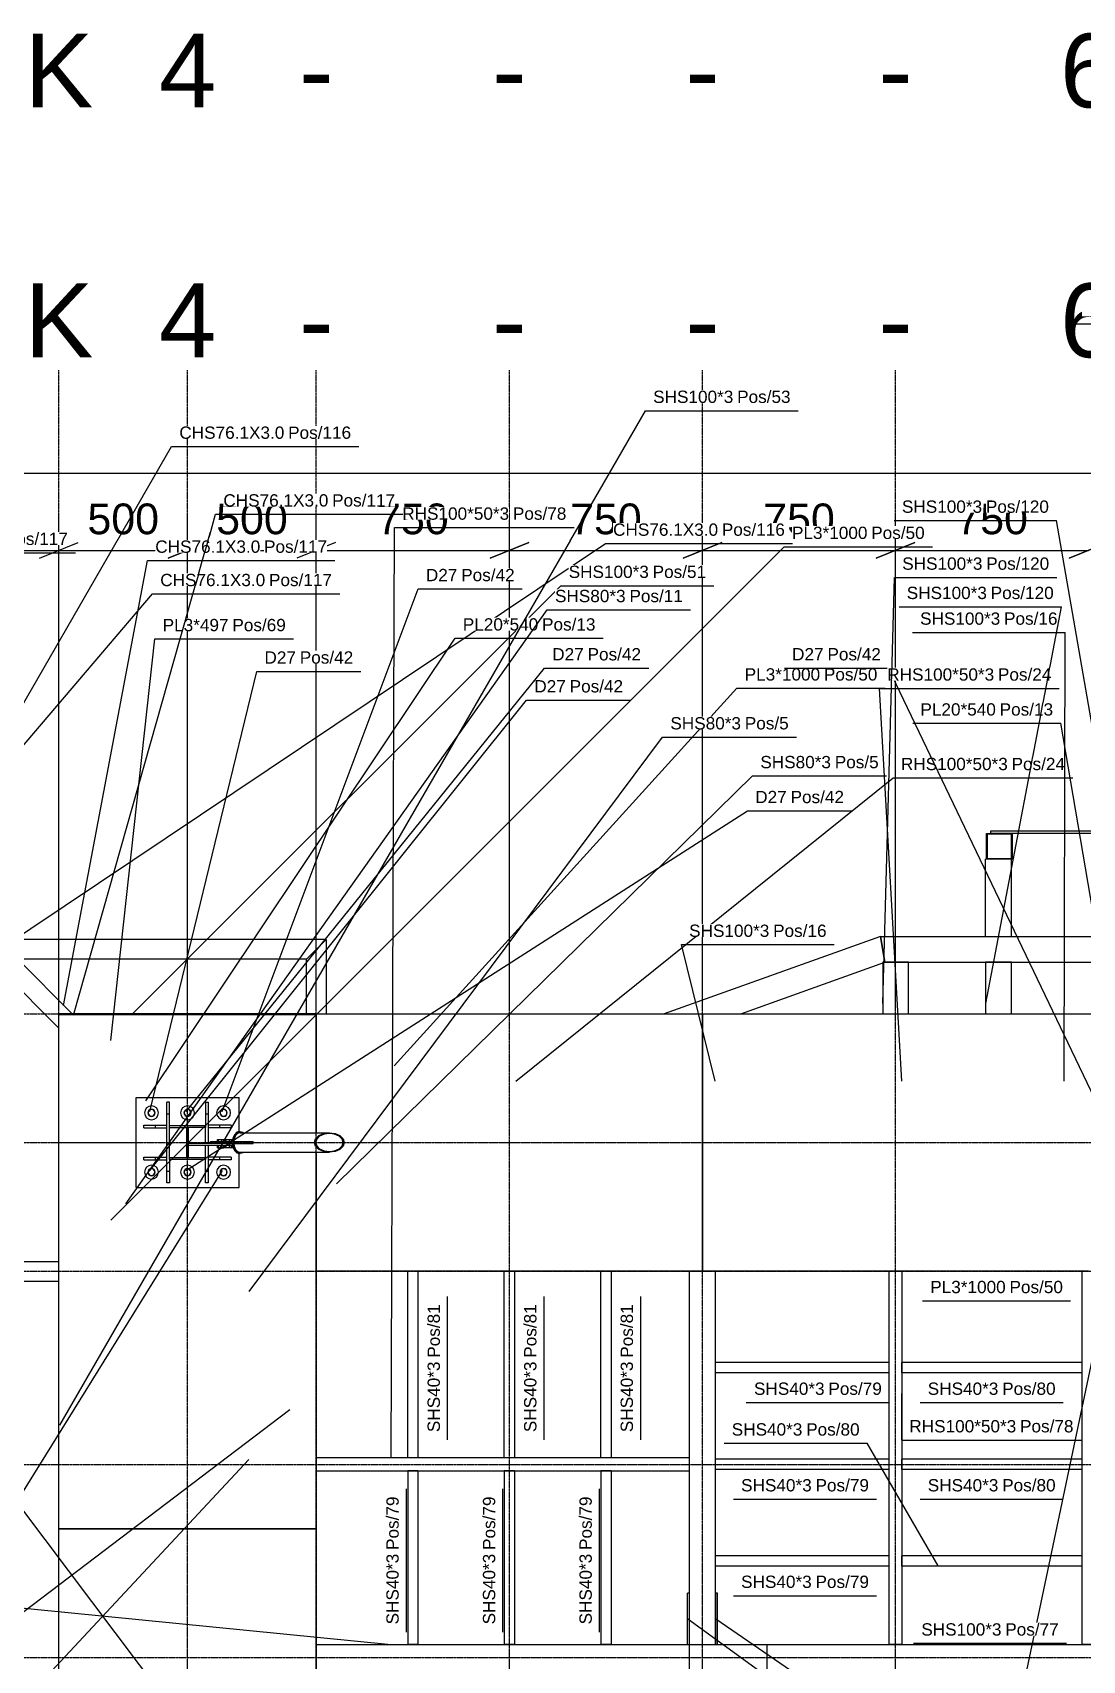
# Model space of a CAD drawing. Header units: millimetres. Extents: x -57554 to 16546, y 2142 to 98430.
# Drawn here: x 4463 to 8541, y 65411 to 71733 of the extents above; entities that cross this region are included whole.
import ezdxf

# ---------------------------------------------------------------- set-up
doc = ezdxf.new("R2010")
doc.units = ezdxf.units.MM
doc.linetypes.add('DXK_LINE_DOT3', pattern=[5.9187, 2.979, -0.9799, 0.9799, -0.9799])
doc.layers.add('S-Z2-A_TEXTUAL_ANNOTATION', color=7, linetype='Continuous')
doc.layers.add('S-Z23-A_DIMENSIONS', color=7, linetype='Continuous')
doc.styles.add('Arial', font='ARIAL.TTF', dxfattribs={"height": 0.2})

msp = doc.modelspace()

# ---------------------------------------------------------------- linework, layer by layer
at = {"color": 1, "linetype": 'DXK_LINE_DOT3'}
for p, q in [((4565.2, 57422.3), (4565.2, 70422.3)), ((5065.2, 57422.3), (5065.2, 70422.3)), ((5565.2, 57422.3), (5565.2, 70422.3)), ((6315.2, 57422.3), (6315.2, 70422.3)), ((7065.2, 57422.3), (7065.2, 70422.3)), ((7815.2, 57422.3), (7815.2, 70422.3)), ((-6934.8, 67922.3), (15065.2, 67922.3)), ((-6934.8, 67422.3), (15065.2, 67422.3)), ((-6934.8, 66922.3), (15065.2, 66922.3)), ((-6934.8, 66172.3), (15065.2, 66172.3)), ((-6934.8, 65422.3), (15065.2, 65422.3))]:
    msp.add_line(p, q, dxfattribs=at)
at = {"color": 2, "linetype": 'Continuous'}
for p, q in [((8168.2, 68622.3), (8268.2, 68622.3)), ((8168.2, 68522.3), (8168.2, 68622.3)), ((8171.2, 68619.3), (8171.2, 68525.3)), ((8265.2, 68619.3), (8171.2, 68619.3)), ((8185.2, 68632.3), (8845.2, 68632.3)), ((8185.2, 68622.3), (8185.2, 68632.3)), ((8845.2, 68622.3), (8185.2, 68622.3)), ((8265.2, 68525.3), (8265.2, 68619.3)), ((8268.2, 68622.3), (8268.2, 68522.3)), ((8165.2, 68222.3), (8165.2, 68522.3)), ((8265.2, 68522.3), (8165.2, 68522.3)), ((8268.2, 68522.3), (8168.2, 68522.3)), ((8171.2, 68525.3), (8265.2, 68525.3)), ((8265.2, 68222.3), (8265.2, 68522.3)), ((7756.5, 68222.3), (6916.5, 67922.3)), ((7773.8, 68122.3), (7756.5, 68222.3)), ((7756.5, 68222.3), (7773.8, 68122.3)), ((7756.5, 68222.3), (9373.8, 68222.3)), ((5603.2, 68210.3), (4277.1, 68210.3)), ((5527.1, 68134.2), (5603.2, 68210.3)), ((5603.2, 68210.3), (5603.2, 67922.3)), ((5526.6, 68134.2), (4406.5, 68134.2)), ((4616.6, 67922.3), (4406.5, 68134.2)), ((5527.1, 68134.2), (5526.6, 68134.2)), ((5527.1, 67922.3), (5527.1, 68134.2)), ((7213.8, 67922.3), (7773.8, 68122.3)), ((7865.2, 68122.3), (7765.2, 68122.3)), ((7765.2, 68122.3), (7765.2, 67922.3)), ((7773.8, 68122.3), (9356.5, 68122.3)), ((7865.2, 67922.3), (7865.2, 68122.3)), ((8265.2, 68122.3), (8165.2, 68122.3)), ((8165.2, 68122.3), (8165.2, 67922.3)), ((8265.2, 67922.3), (8265.2, 68122.3)), ((4565.2, 67866.1), (4353.2, 68079.9)), ((5565.2, 67922.3), (4565.2, 67922.3)), ((4565.2, 67922.3), (4565.2, 67919.3)), ((4565.2, 67422.3), (4565.2, 67919.3)), ((4565.2, 67919.3), (5565.2, 67919.3)), ((5565.2, 67922.3), (7065.2, 67922.3)), ((5565.2, 67460.3), (5565.2, 67922.3)), ((5565.2, 67919.3), (5565.2, 67460.3)), ((7065.2, 67922.3), (7065.2, 66922.3)), ((7065.2, 67922.3), (8565.2, 67922.3)), ((7065.2, 66922.3), (7065.2, 67922.3)), ((4865.2, 67247.3), (4865.2, 67597.3)), ((4865.2, 67597.3), (5265.2, 67597.3)), ((5265.2, 67464.7), (5265.2, 67597.3)), ((4995.2, 67578.8), (4985.2, 67578.8)), ((4985.2, 67265.8), (4985.2, 67578.8)), ((4985.2, 67533.8), (4995.2, 67533.8)), ((4995.2, 67488.8), (4995.2, 67578.8)), ((5135.2, 67578.8), (5145.2, 67578.8)), ((5135.2, 67578.8), (5135.2, 67488.8)), ((5135.2, 67533.8), (5145.2, 67533.8)), ((5145.2, 67578.8), (5145.2, 67418.3)), ((4895.2, 67479.5), (4895.2, 67489.5)), ((4895.2, 67489.5), (4985.2, 67489.5)), ((4895.2, 67479.5), (4985.2, 67479.5)), ((4940.2, 67479.5), (4940.2, 67489.5)), ((4985.2, 67479.5), (4985.2, 67489.5)), ((4995.2, 67480.3), (4995.2, 67488.8)), ((4995.2, 67488.8), (5135.2, 67488.8)), ((4995.2, 67480.3), (5062.4, 67480.3)), ((4995.2, 67364.3), (4995.2, 67480.3)), ((5062.4, 67364.3), (5062.4, 67480.3)), ((5135.2, 67480.3), (5067.9, 67480.3)), ((5067.9, 67480.3), (5067.9, 67364.3)), ((5135.2, 67488.8), (5135.2, 67480.3)), ((5135.2, 67418.3), (5135.2, 67480.3)), ((5235.2, 67489.5), (5145.2, 67489.5)), ((5145.2, 67489.5), (5145.2, 67479.5)), ((5235.2, 67479.5), (5145.2, 67479.5)), ((5190.2, 67479.5), (5190.2, 67489.5)), ((5235.2, 67489.5), (5235.2, 67479.5)), ((5256.3, 67462.1), (5247.1, 67452.7)), ((5249.4, 67452.7), (5258.6, 67462.1)), ((5267.1, 67465.3), (5256.3, 67462.1)), ((5258.6, 67462.1), (5269.4, 67465.3)), ((5267.1, 67465.3), (5269.4, 67465.3)), ((5269.4, 67465.3), (5280.2, 67462.1)), ((5280.2, 67462.1), (5281.9, 67460.3)), ((4565.2, 67422.3), (4865.2, 67422.3)), ((4565.2, 65922.3), (4565.2, 67422.3)), ((4565.2, 67422.3), (4865.2, 67422.3)), ((5228.4, 67418.3), (5067.9, 67418.3)), ((5240.4, 67410.3), (5067.9, 67410.3)), ((5135.2, 67364.3), (5135.2, 67410.3)), ((5145.2, 67410.3), (5145.2, 67265.8)), ((5154.3, 67418.3), (5154.3, 67426.3)), ((5154.3, 67426.3), (5319.8, 67426.3)), ((5156.8, 67418.3), (5156.8, 67426.3)), ((5228.4, 67410.3), (5228.4, 67418.3)), ((5228.4, 67418.3), (5319.8, 67418.3)), ((5241, 67438.8), (5239.4, 67426.3)), ((5239.4, 67418.3), (5241, 67405.8)), ((5247.1, 67452.7), (5241, 67438.8)), ((5241, 67405.8), (5247.1, 67391.9)), ((5241.6, 67426.3), (5243.3, 67438.8)), ((5243.3, 67405.8), (5241.6, 67418.3)), ((5243.3, 67438.8), (5249.4, 67452.7)), ((5249.4, 67391.9), (5243.3, 67405.8)), ((5246.3, 67436.9), (5244.9, 67426.3)), ((5244.9, 67418.3), (5246.3, 67407.7)), ((5251.7, 67449.2), (5246.3, 67436.9)), ((5246.3, 67407.7), (5251.7, 67395.4)), ((5259.8, 67457.4), (5251.7, 67449.2)), ((5269.4, 67460.3), (5259.8, 67457.4)), ((5269.4, 67460.3), (5616.1, 67460.3)), ((5313.6, 67418.3), (5313.6, 67426.3)), ((5319.8, 67418.3), (5319.8, 67426.3)), ((5558.1, 67422.3), (5562.6, 67436.9)), ((5562.6, 67407.7), (5558.1, 67422.3)), ((5562.6, 67436.9), (5575.1, 67449.2)), ((5575.1, 67395.4), (5562.6, 67407.7)), ((5566.8, 67435.7), (5562.7, 67422.3)), ((5562.7, 67422.3), (5566.8, 67408.9)), ((5578.3, 67447.1), (5566.8, 67435.7)), ((5566.8, 67408.9), (5578.3, 67397.5)), ((5575.1, 67449.2), (5593.9, 67457.4)), ((5595.6, 67454.7), (5578.3, 67447.1)), ((5593.9, 67457.4), (5616.1, 67460.3)), ((5616.1, 67457.3), (5595.6, 67454.7)), ((5616.1, 67460.3), (5638.2, 67457.4)), ((5636.5, 67454.7), (5616.1, 67457.3)), ((5653.8, 67447.1), (5636.5, 67454.7)), ((5638.2, 67457.4), (5657, 67449.2)), ((5665.4, 67435.7), (5653.8, 67447.1)), ((5653.8, 67397.5), (5665.4, 67408.9)), ((5657, 67449.2), (5669.6, 67436.9)), ((5669.6, 67407.7), (5657, 67395.4)), ((5669.4, 67422.3), (5665.4, 67435.7)), ((5665.4, 67408.9), (5669.4, 67422.3)), ((5669.6, 67436.9), (5674, 67422.3)), ((5674, 67422.3), (5669.6, 67407.7)), ((4895.2, 67355), (4895.2, 67365)), ((4895.2, 67365), (4985.2, 67365)), ((4895.2, 67355), (4985.2, 67355)), ((4940.2, 67355), (4940.2, 67365)), ((4985.2, 67355), (4985.2, 67365)), ((4995.2, 67355.8), (4995.2, 67364.3)), ((4995.2, 67364.3), (5062.4, 67364.3)), ((5135.2, 67355.8), (4995.2, 67355.8)), ((4995.2, 67355.8), (4995.2, 67265.8)), ((5067.9, 67364.3), (5135.2, 67364.3)), ((5135.2, 67364.3), (5135.2, 67355.8)), ((5135.2, 67265.8), (5135.2, 67355.8)), ((5235.2, 67365), (5145.2, 67365)), ((5145.2, 67365), (5145.2, 67355)), ((5235.2, 67355), (5145.2, 67355)), ((5190.2, 67355), (5190.2, 67365)), ((5235.2, 67365), (5235.2, 67355)), ((5247.1, 67391.9), (5256.3, 67382.5)), ((5258.6, 67382.5), (5249.4, 67391.9)), ((5251.7, 67395.4), (5259.8, 67387.1)), ((5256.3, 67382.5), (5267.1, 67379.2)), ((5269.4, 67379.2), (5258.6, 67382.5)), ((5259.8, 67387.1), (5269.4, 67384.2)), ((5265.2, 67247.3), (5265.2, 67379.8)), ((5267.1, 67379.2), (5269.4, 67379.2)), ((5269.4, 67384.2), (5616.1, 67384.2)), ((5280.2, 67382.5), (5269.4, 67379.2)), ((5281.9, 67384.2), (5280.2, 67382.5)), ((5565.2, 66922.3), (5565.2, 67384.2)), ((5565.2, 67384.2), (5565.2, 65922.3)), ((5593.9, 67387.1), (5575.1, 67395.4)), ((5578.3, 67397.5), (5595.6, 67389.9)), ((5616.1, 67384.2), (5593.9, 67387.1)), ((5595.6, 67389.9), (5616.1, 67387.2)), ((5616.1, 67387.2), (5636.5, 67389.9)), ((5638.2, 67387.1), (5616.1, 67384.2)), ((5636.5, 67389.9), (5653.8, 67397.5)), ((5657, 67395.4), (5638.2, 67387.1)), ((4985.2, 67310.8), (4995.2, 67310.8)), ((5135.2, 67310.8), (5145.2, 67310.8)), ((4865.2, 67247.3), (5265.2, 67247.3)), ((4995.2, 67265.8), (4985.2, 67265.8)), ((5145.2, 67265.8), (5135.2, 67265.8)), ((4353.7, 66960.3), (4565.2, 66960.3)), ((7065.2, 66922.3), (5565.2, 66922.3)), ((5920.2, 66197.3), (5920.2, 66922.3)), ((5960.2, 66922.3), (5960.2, 66197.3)), ((6295.2, 66197.3), (6295.2, 66922.3)), ((6335.2, 66922.3), (6335.2, 66197.3)), ((6670.2, 66197.3), (6670.2, 66922.3)), ((6710.2, 66922.3), (6710.2, 66197.3)), ((7015.2, 65472.3), (7015.2, 66922.3)), ((8565.2, 66922.3), (7065.2, 66922.3)), ((7115.2, 65472.3), (7115.2, 66922.3)), ((7790.2, 65472.3), (7790.2, 66922.3)), ((7840.2, 66922.3), (7840.2, 65472.3)), ((8540.2, 65472.3), (8540.2, 66922.3)), ((4277.1, 66884.2), (4565.2, 66884.2)), ((7790.2, 66567.3), (7115.2, 66567.3)), ((7115.2, 66527.3), (7115.2, 66567.3)), ((7790.2, 66527.3), (7115.2, 66527.3)), ((7790.2, 66527.3), (7790.2, 66567.3)), ((8540.2, 66567.3), (7840.2, 66567.3)), ((7840.2, 66527.3), (7840.2, 66567.3)), ((8540.2, 66527.3), (7840.2, 66527.3)), ((8540.2, 66527.3), (8540.2, 66567.3)), ((7015.2, 66197.3), (5565.2, 66197.3)), ((5960.2, 66197.3), (5920.2, 66197.3)), ((6335.2, 66197.3), (6295.2, 66197.3)), ((6710.2, 66197.3), (6670.2, 66197.3)), ((7015.2, 66147.3), (7015.2, 66197.3)), ((5565.2, 66147.3), (7015.2, 66147.3)), ((5960.2, 66147.3), (5920.2, 66147.3)), ((5920.2, 66147.3), (5920.2, 65472.3)), ((5960.2, 66147.3), (5960.2, 65472.3)), ((6335.2, 66147.3), (6295.2, 66147.3)), ((6295.2, 66147.3), (6295.2, 65472.3)), ((6335.2, 66147.3), (6335.2, 65472.3)), ((6710.2, 66147.3), (6670.2, 66147.3)), ((6670.2, 66147.3), (6670.2, 65472.3)), ((6710.2, 66147.3), (6710.2, 65472.3)), ((7790.2, 66192.3), (7115.2, 66192.3)), ((7115.2, 66152.3), (7115.2, 66192.3)), ((7790.2, 66152.3), (7115.2, 66152.3)), ((7790.2, 66152.3), (7790.2, 66192.3)), ((8540.2, 66192.3), (7840.2, 66192.3)), ((7840.2, 66152.3), (7840.2, 66192.3)), ((8540.2, 66152.3), (7840.2, 66152.3)), ((8540.2, 66152.3), (8540.2, 66192.3)), ((4565.2, 64422.3), (4565.2, 65922.3)), ((4565.2, 65922.3), (5565.2, 65922.3)), ((5565.2, 65922.3), (4565.2, 65922.3)), ((5565.2, 65922.3), (5565.2, 64422.3)), ((7790.2, 65817.3), (7115.2, 65817.3)), ((7115.2, 65777.3), (7115.2, 65817.3)), ((7790.2, 65777.3), (7115.2, 65777.3)), ((7790.2, 65777.3), (7790.2, 65817.3)), ((8540.2, 65817.3), (7840.2, 65817.3)), ((7840.2, 65777.3), (7840.2, 65817.3)), ((8540.2, 65777.3), (7840.2, 65777.3)), ((8540.2, 65777.3), (8540.2, 65817.3)), ((7015.2, 65672.3), (7007.2, 65672.3)), ((7007.2, 65472.3), (7007.2, 65672.3)), ((7015.2, 65472.3), (7015.2, 65672.3)), ((7123.2, 65672.3), (7115.2, 65672.3)), ((7115.2, 65672.3), (7115.2, 65472.3)), ((7123.2, 65472.3), (7123.2, 65672.3)), ((5565.2, 65472.3), (7015.2, 65472.3)), ((5960.2, 65472.3), (5920.2, 65472.3)), ((6335.2, 65472.3), (6295.2, 65472.3)), ((6710.2, 65472.3), (6670.2, 65472.3)), ((7007.2, 65472.3), (7015.2, 65472.3)), ((7015.2, 65472.3), (7315.2, 65472.3)), ((7015.2, 65172.3), (7015.2, 65472.3)), ((7315.2, 65472.3), (9815.2, 65472.3)), ((7315.2, 65472.3), (7315.2, 65222.3)), ((7840.2, 65472.3), (7790.2, 65472.3)), ((8590.2, 65472.3), (8540.2, 65472.3))]:
    msp.add_line(p, q, dxfattribs=at)
at = {"color": 6, "linetype": 'Continuous'}
for p, q in [((5181.2, 67426.3), (5181.2, 67434.3)), ((5181.2, 67434.3), (5206.1, 67434.3)), ((5181.2, 67402.3), (5181.2, 67410.3)), ((5181.2, 67402.3), (5206.1, 67402.3)), ((5185.3, 67426.3), (5185.3, 67434.3)), ((5185.3, 67402.3), (5185.3, 67410.3)), ((5197.8, 67426.3), (5197.8, 67434.3)), ((5197.8, 67402.3), (5197.8, 67410.3)), ((5206.1, 67426.3), (5206.1, 67434.3)), ((5206.1, 67402.3), (5206.1, 67410.3)), ((5207.5, 67426.3), (5207.5, 67434.3)), ((5207.5, 67434.3), (5236.3, 67434.3)), ((5207.5, 67402.3), (5207.5, 67410.3)), ((5236.3, 67402.3), (5207.5, 67402.3)), ((5211.4, 67426.3), (5211.4, 67434.3)), ((5211.4, 67402.3), (5211.4, 67410.3)), ((5215.5, 67426.3), (5215.5, 67434.3)), ((5215.5, 67402.3), (5215.5, 67410.3)), ((5227.9, 67426.3), (5227.9, 67434.3)), ((5227.9, 67402.3), (5227.9, 67410.3)), ((5236.3, 67426.3), (5236.3, 67434.3)), ((5236.3, 67402.3), (5236.3, 67410.3)), ((5237.6, 67426.3), (5237.6, 67434.3)), ((5237.6, 67434.3), (5240.4, 67434.3)), ((5237.6, 67402.3), (5237.6, 67410.3)), ((5241.8, 67402.3), (5237.6, 67402.3)), ((5241.8, 67402.3), (5241.8, 67404.1)), ((5242.5, 67402.3), (5241.8, 67402.3))]:
    msp.add_line(p, q, dxfattribs=at)
at = {"color": 2, "linetype": 'Continuous'}
for centre, radius, start, end in [((4925.2, 67537.3), 27, 0, 180), ((4925.2, 67537.3), 27, 180, 0), ((4925.2, 67537.3), 14, 0, 180), ((4925.2, 67537.3), 14, 180, 0), ((4925.2, 67537.3), 13, 0, 180), ((4925.2, 67537.3), 13, 180, 0), ((5065.2, 67537.3), 27, 0, 180), ((5065.2, 67537.3), 27, 180, 0), ((5065.2, 67537.3), 14, 0, 180), ((5065.2, 67537.3), 14, 180, 0), ((5065.2, 67537.3), 13, 0, 180), ((5065.2, 67537.3), 13, 180, 0), ((5205.2, 67537.3), 27, 0, 180), ((5205.2, 67537.3), 27, 180, 0), ((5205.2, 67537.3), 14, 0, 180), ((5205.2, 67537.3), 14, 180, 0), ((5205.2, 67537.3), 13, 0, 180), ((5205.2, 67537.3), 13, 180, 0), ((4925.2, 67307.3), 27, 0, 180), ((4925.2, 67307.3), 27, 180, 0), ((4925.2, 67307.3), 14, 0, 180), ((4925.2, 67307.3), 14, 180, 0), ((4925.2, 67307.3), 13, 0, 180), ((4925.2, 67307.3), 13, 180, 0), ((5065.2, 67307.3), 27, 0, 180), ((5065.2, 67307.3), 27, 180, 0), ((5065.2, 67307.3), 14, 0, 180), ((5065.2, 67307.3), 14, 180, 0), ((5065.2, 67307.3), 13, 0, 180), ((5065.2, 67307.3), 13, 180, 0), ((5205.2, 67307.3), 27, 0, 180), ((5205.2, 67307.3), 27, 180, 0), ((5205.2, 67307.3), 14, 0, 180), ((5205.2, 67307.3), 14, 180, 0), ((5205.2, 67307.3), 13, 0, 180), ((5205.2, 67307.3), 13, 180, 0)]:
    msp.add_arc(centre, radius, start, end, dxfattribs=at)
at = {"layer": 'S-Z2-A_TEXTUAL_ANNOTATION'}
for p, q in [((5199.2, 67313.2), (4321.5, 65900.1)), ((5462.6, 66384.4), (2486.6, 64126.1)), ((5303.1, 66191.8), (4383.8, 65205.4)), ((5855.4, 65471.8), (4263.4, 65629.3)), ((7009, 65572), (8455.5, 64524.4)), ((7117, 65572), (8378.1, 64707))]:
    msp.add_line(p, q, dxfattribs=at)
at = {"layer": 'S-Z23-A_DIMENSIONS'}
for p, q in [((-4434.8, 70022.3), (12565.2, 70022.3)), ((4565.2, 67972.3), (4565.2, 69847.3)), ((4565.2, 67972.3), (4565.2, 69847.3)), ((5065.2, 67972.3), (5065.2, 69847.3)), ((5065.2, 67972.3), (5065.2, 69847.3)), ((5565.2, 67972.3), (5565.2, 69847.3)), ((5565.2, 67972.3), (5565.2, 69847.3)), ((6315.2, 67972.3), (6315.2, 69847.3)), ((6315.2, 67972.3), (6315.2, 69847.3)), ((7065.2, 67972.3), (7065.2, 69847.3)), ((7065.2, 67972.3), (7065.2, 69847.3)), ((7815.2, 67972.3), (7815.2, 69847.3)), ((7815.2, 67972.3), (7815.2, 69847.3)), ((4490.2, 69692.3), (4640.2, 69752.3)), ((5140.2, 69752.3), (4990.2, 69692.3)), ((5640.2, 69752.3), (5490.2, 69692.3)), ((5640.2, 69752.3), (5490.2, 69692.3)), ((6240.2, 69692.3), (6390.2, 69752.3)), ((6390.2, 69752.3), (6240.2, 69692.3)), ((7140.2, 69752.3), (6990.2, 69692.3)), ((6990.2, 69692.3), (7140.2, 69752.3)), ((7890.2, 69752.3), (7740.2, 69692.3)), ((7740.2, 69692.3), (7890.2, 69752.3)), ((8640.2, 69752.3), (8490.2, 69692.3)), ((8490.2, 69692.3), (8640.2, 69752.3)), ((3565.2, 69722.3), (4565.2, 69722.3)), ((4565.2, 69722.3), (5065.2, 69722.3)), ((5065.2, 69722.3), (5565.2, 69722.3)), ((5565.2, 69722.3), (6315.2, 69722.3)), ((6315.2, 69722.3), (7065.2, 69722.3)), ((7065.2, 69722.3), (7815.2, 69722.3)), ((7815.2, 69722.3), (8565.2, 69722.3))]:
    msp.add_line(p, q, dxfattribs=at)

# ---------------------------------------------------------------- texts
at = {"color": 5, "linetype": 'Continuous', "style": 'Arial'}
for s, p in [('K', (4431.9, 71442.5)), ('4', (4954, 71442.5)), ('6', (8454, 71442.5)), ('-', (5498.5, 71442.5)), ('-', (6248.5, 71442.5)), ('-', (6998.5, 71442.5)), ('-', (7748.5, 71442.5)), ('K', (4431.9, 70472.3)), ('4', (4954, 70472.3)), ('6', (8454, 70472.3)), ('-', (5498.5, 70472.3)), ('-', (6248.5, 70472.3)), ('-', (6998.5, 70472.3)), ('-', (7748.5, 70472.3))]:
    msp.add_text(s, height=286.5, dxfattribs=at).set_placement(p)

# ---------------------------------------------------------------- wipeouts: each hides what was drawn before it
for points, layer in [([(8169.8, 69533.1), (8169.8, 69583.1), (7858.6, 69583.1), (7858.6, 69533.1)], 'S-Z2-A_TEXTUAL_ANNOTATION'), ([(8221.6, 69433.4), (8221.6, 69483.4), (7910.4, 69483.4), (7910.4, 69433.4)], 'S-Z2-A_TEXTUAL_ANNOTATION'), ([(7521.9, 69216.6), (7521.9, 69266.6), (7229.2, 69266.6), (7229.2, 69216.6)], 'S-Z2-A_TEXTUAL_ANNOTATION'), ([(7564.1, 68876), (7564.1, 68926), (7289.9, 68926), (7289.9, 68876)], 'S-Z2-A_TEXTUAL_ANNOTATION'), ([(6635.2, 65824.8), (6585.2, 65824.8), (6585.2, 65550.7), (6635.2, 65550.7)], 'S-Z2-A_TEXTUAL_ANNOTATION'), ([(6104.1, 69759.8), (6104.1, 69934.8), (5776.2, 69934.8), (5776.2, 69759.8)], 'S-Z23-A_DIMENSIONS'), ([(6854.1, 69759.8), (6854.1, 69934.8), (6526.2, 69934.8), (6526.2, 69759.8)], 'S-Z23-A_DIMENSIONS'), ([(7604.1, 69759.8), (7604.1, 69934.8), (7276.2, 69934.8), (7276.2, 69759.8)], 'S-Z23-A_DIMENSIONS'), ([(8354.1, 69759.8), (8354.1, 69934.8), (8026.2, 69934.8), (8026.2, 69759.8)], 'S-Z23-A_DIMENSIONS')]:
    msp.add_wipeout(points).dxf.layer = layer

# ---------------------------------------------------------------- next in the draw order: linework, layer by layer
at = {"layer": 'S-Z2-A_TEXTUAL_ANNOTATION'}
for p, q in [((5867.3, 67720.7), (7199.2, 69186.6)), ((5643.6, 67261.8), (7259.9, 68846))]:
    msp.add_line(p, q, dxfattribs=at)

# ---------------------------------------------------------------- next in the draw order: texts
at = {"layer": 'S-Z23-A_DIMENSIONS', "style": 'Arial'}
for p in [(5801.2, 69784.8), (6551.2, 69784.8), (7301.2, 69784.8), (8051.2, 69784.8)]:
    msp.add_text('750', height=119.38, dxfattribs=at).set_placement(p)

# ---------------------------------------------------------------- next in the draw order: wipeouts: each hides what was drawn before it
for points, layer in [([(8850.3, 70631.5), (8850.3, 70681.5), (8539.1, 70681.5), (8539.1, 70631.5)], 'S-Z2-A_TEXTUAL_ANNOTATION'), ([(7184.8, 70294.7), (7184.8, 70344.7), (6873.6, 70344.7), (6873.6, 70294.7)], 'S-Z2-A_TEXTUAL_ANNOTATION'), ([(5440.7, 70155.5), (5440.7, 70205.5), (5033.2, 70205.5), (5033.2, 70155.5)], 'S-Z2-A_TEXTUAL_ANNOTATION'), ([(8152.3, 69646.9), (8152.3, 69696.9), (7841.1, 69696.9), (7841.1, 69646.9)], 'S-Z2-A_TEXTUAL_ANNOTATION'), ([(8429.3, 69533.1), (8429.3, 69583.1), (8184.8, 69583.1), (8184.8, 69533.1)], 'S-Z2-A_TEXTUAL_ANNOTATION'), ([(8444.1, 69433.4), (8444.1, 69483.4), (8236.6, 69483.4), (8236.6, 69433.4)], 'S-Z2-A_TEXTUAL_ANNOTATION'), ([(7744.4, 69216.6), (7744.4, 69266.6), (7536.9, 69266.6), (7536.9, 69216.6)], 'S-Z2-A_TEXTUAL_ANNOTATION'), ([(7749.5, 68876), (7749.5, 68926), (7579.1, 68926), (7579.1, 68876)], 'S-Z2-A_TEXTUAL_ANNOTATION'), ([(8250.8, 68868.6), (8250.8, 68918.6), (7835.9, 68918.6), (7835.9, 68868.6)], 'S-Z2-A_TEXTUAL_ANNOTATION'), ([(8283.7, 66296.5), (8283.7, 66346.5), (7868.7, 66346.5), (7868.7, 66296.5)], 'S-Z2-A_TEXTUAL_ANNOTATION'), ([(6635.2, 66047.3), (6585.2, 66047.3), (6585.2, 65839.8), (6635.2, 65839.8)], 'S-Z2-A_TEXTUAL_ANNOTATION'), ([(4979.1, 69759.8), (4979.1, 69934.8), (4651.2, 69934.8), (4651.2, 69759.8)], 'S-Z23-A_DIMENSIONS')]:
    msp.add_wipeout(points).dxf.layer = layer

# ---------------------------------------------------------------- next in the draw order: linework, layer by layer
at = {"layer": 'S-Z2-A_TEXTUAL_ANNOTATION'}
for p, q in [((8509.1, 70601.5), (9139.8, 70601.5)), ((7828.6, 69503.1), (8459.3, 69503.1)), ((7880.4, 69403.4), (8474.1, 69403.4)), ((7199.2, 69186.6), (7774.4, 69186.6)), ((6339.7, 67660.2), (7805.9, 68838.6)), ((7259.9, 68846), (7779.5, 68846)), ((7980.4, 61277.8), (2594.3, 68425.3)), ((7839.7, 66632), (7838.7, 66266.5)), ((6665.2, 65520.7), (6665.2, 66077.3))]:
    msp.add_line(p, q, dxfattribs=at)
at = {"layer": 'S-Z23-A_DIMENSIONS'}
for p, q in [((4490.2, 69692.3), (4640.2, 69752.3)), ((4990.2, 69692.3), (5140.2, 69752.3))]:
    msp.add_line(p, q, dxfattribs=at)

# ---------------------------------------------------------------- next in the draw order: texts
at = {"layer": 'S-Z2-A_TEXTUAL_ANNOTATION', "style": 'Arial'}
for s, p in [('SHS100*3', (7858.6, 69533.1)), ('Pos/120', (8184.8, 69533.1)), ('SHS100*3', (7910.4, 69433.4)), ('Pos/16', (8236.6, 69433.4)), ('PL3*1000', (7229.2, 69216.6)), ('Pos/50', (7536.9, 69216.6)), ('SHS80*3', (7289.9, 68876)), ('Pos/5', (7579.1, 68876))]:
    msp.add_text(s, height=47.75, dxfattribs=at).set_placement(p)
for s, p in [('Pos/79', (6635.2, 65839.8)), ('SHS40*3', (6635.2, 65550.7))]:
    msp.add_text(s, height=47.75, rotation=90.00021, dxfattribs=at).set_placement(p)
at = {"layer": 'S-Z23-A_DIMENSIONS', "style": 'Arial'}
msp.add_text('500', height=119.38, dxfattribs=at).set_placement((4676.2, 69784.8))

# ---------------------------------------------------------------- next in the draw order: wipeouts: each hides what was drawn before it
for points in [[(7407.3, 70294.7), (7407.3, 70344.7), (7199.8, 70344.7), (7199.8, 70294.7)], [(5700.2, 70155.5), (5700.2, 70205.5), (5455.7, 70205.5), (5455.7, 70155.5)], [(6313.9, 69841.1), (6313.9, 69891.1), (5899, 69891.1), (5899, 69841.1)], [(8151.1, 69868.1), (8151.1, 69918.1), (7839.9, 69918.1), (7839.9, 69868.1)], [(7125.4, 69778.8), (7125.4, 69828.8), (6718, 69828.8), (6718, 69778.8)], [(8411.8, 69646.9), (8411.8, 69696.9), (8167.3, 69696.9), (8167.3, 69646.9)], [(7214.6, 69026.8), (7214.6, 69076.8), (6940.5, 69076.8), (6940.5, 69026.8)], [(8473.3, 68868.6), (8473.3, 68918.6), (8265.8, 68918.6), (8265.8, 68868.6)], [(8506.1, 66296.5), (8506.1, 66346.5), (8298.7, 66346.5), (8298.7, 66296.5)]]:
    msp.add_wipeout(points).dxf.layer = 'S-Z2-A_TEXTUAL_ANNOTATION'

# ---------------------------------------------------------------- next in the draw order: linework, layer by layer
at = {"layer": 'S-Z2-A_TEXTUAL_ANNOTATION'}
for p, q in [((6843.6, 70264.7), (7437.3, 70264.7)), ((5003.2, 70125.5), (5730.2, 70125.5)), ((5855.4, 66196.8), (5869, 69811.1)), ((7811.1, 69616.9), (8441.8, 69616.9)), ((8470.7, 67660.2), (8474.1, 69403.4)), ((5304.7, 66843.8), (6910.5, 68996.8)), ((7805.9, 68838.6), (8503.3, 68838.6)), ((8589.7, 66632), (8241, 64982.9)), ((7838.7, 66266.5), (8536.1, 66266.5))]:
    msp.add_line(p, q, dxfattribs=at)

# ---------------------------------------------------------------- next in the draw order: texts
at = {"layer": 'S-Z2-A_TEXTUAL_ANNOTATION', "style": 'Arial'}
for s, height, p in [('SHS100*3', 47.75, (6873.6, 70294.7)), ('Pos/53', 47.75, (7199.8, 70294.7)), ('CHS76.1X3.0', 47.754, (5033.2, 70155.5)), ('Pos/116', 47.75, (5455.7, 70155.5)), ('SHS100*3', 47.75, (7841.1, 69646.9)), ('Pos/120', 47.75, (8167.3, 69646.9)), ('RHS100*50*3', 47.754, (7835.9, 68868.6)), ('Pos/24', 47.75, (8265.8, 68868.6)), ('RHS100*50*3', 47.754, (7868.7, 66296.5)), ('Pos/78', 47.75, (8298.7, 66296.5))]:
    msp.add_text(s, height=height, dxfattribs=at).set_placement(p)

# ---------------------------------------------------------------- next in the draw order: wipeouts: each hides what was drawn before it
for points, layer in [([(6536.4, 69841.1), (6536.4, 69891.1), (6328.9, 69891.1), (6328.9, 69841.1)], 'S-Z2-A_TEXTUAL_ANNOTATION'), ([(8410.6, 69868.1), (8410.6, 69918.1), (8166.1, 69918.1), (8166.1, 69868.1)], 'S-Z2-A_TEXTUAL_ANNOTATION'), ([(7385, 69778.8), (7385, 69828.8), (7140.4, 69828.8), (7140.4, 69778.8)], 'S-Z2-A_TEXTUAL_ANNOTATION'), ([(7535.6, 69294.9), (7535.6, 69344.9), (7413.3, 69344.9), (7413.3, 69294.9)], 'S-Z2-A_TEXTUAL_ANNOTATION'), ([(7400, 69026.8), (7400, 69076.8), (7229.6, 69076.8), (7229.6, 69026.8)], 'S-Z2-A_TEXTUAL_ANNOTATION'), ([(7324.6, 68220.9), (7324.6, 68270.9), (7013.4, 68270.9), (7013.4, 68220.9)], 'S-Z2-A_TEXTUAL_ANNOTATION'), ([(8242.7, 66837.3), (8242.7, 66887.3), (7950, 66887.3), (7950, 66837.3)], 'S-Z2-A_TEXTUAL_ANNOTATION'), ([(6045.2, 66571.4), (5995.2, 66571.4), (5995.2, 66297.3), (6045.2, 66297.3)], 'S-Z2-A_TEXTUAL_ANNOTATION'), ([(6420.2, 66571.4), (6370.2, 66571.4), (6370.2, 66297.3), (6420.2, 66297.3)], 'S-Z2-A_TEXTUAL_ANNOTATION'), ([(7539.3, 66442.3), (7539.3, 66492.3), (7265.2, 66492.3), (7265.2, 66442.3)], 'S-Z2-A_TEXTUAL_ANNOTATION'), ([(7453, 66284.1), (7453, 66334.1), (7178.9, 66334.1), (7178.9, 66284.1)], 'S-Z2-A_TEXTUAL_ANNOTATION'), ([(7489.3, 66067.3), (7489.3, 66117.3), (7215.2, 66117.3), (7215.2, 66067.3)], 'S-Z2-A_TEXTUAL_ANNOTATION'), ([(5885.2, 65824.8), (5835.2, 65824.8), (5835.2, 65550.7), (5885.2, 65550.7)], 'S-Z2-A_TEXTUAL_ANNOTATION'), ([(6260.2, 65824.8), (6210.2, 65824.8), (6210.2, 65550.7), (6260.2, 65550.7)], 'S-Z2-A_TEXTUAL_ANNOTATION'), ([(7489.3, 65692.3), (7489.3, 65742.3), (7215.2, 65742.3), (7215.2, 65692.3)], 'S-Z2-A_TEXTUAL_ANNOTATION'), ([(5479.1, 69759.8), (5479.1, 69934.8), (5151.2, 69934.8), (5151.2, 69759.8)], 'S-Z23-A_DIMENSIONS')]:
    msp.add_wipeout(points).dxf.layer = layer

# ---------------------------------------------------------------- next in the draw order: linework, layer by layer
at = {"layer": 'S-Z2-A_TEXTUAL_ANNOTATION'}
for p, q in [((5869, 69811.1), (6566.4, 69811.1)), ((4277.1, 68133.7), (6688, 69748.8)), ((6688, 69748.8), (7415, 69748.8)), ((6910.5, 68996.8), (7430, 68996.8)), ((7114.7, 67660.2), (6983.4, 68190.9))]:
    msp.add_line(p, q, dxfattribs=at)

# ---------------------------------------------------------------- next in the draw order: texts
at = {"layer": 'S-Z2-A_TEXTUAL_ANNOTATION', "style": 'Arial'}
for s, height, p in [('RHS100*50*3', 47.754, (5899, 69841.1)), ('Pos/78', 47.75, (6328.9, 69841.1)), ('SHS100*3', 47.75, (7839.9, 69868.1)), ('Pos/120', 47.75, (8166.1, 69868.1)), ('CHS76.1X3.0', 47.754, (6718, 69778.8)), ('Pos/116', 47.75, (7140.4, 69778.8)), ('SHS80*3', 47.75, (6940.5, 69026.8)), ('Pos/5', 47.75, (7229.6, 69026.8))]:
    msp.add_text(s, height=height, dxfattribs=at).set_placement(p)
at = {"layer": 'S-Z23-A_DIMENSIONS', "style": 'Arial'}
msp.add_text('500', height=119.38, dxfattribs=at).set_placement((5176.2, 69784.8))

# ---------------------------------------------------------------- next in the draw order: wipeouts: each hides what was drawn before it
for points in [[(7758.1, 69294.9), (7758.1, 69344.9), (7550.6, 69344.9), (7550.6, 69294.9)], [(7547.1, 68220.9), (7547.1, 68270.9), (7339.6, 68270.9), (7339.6, 68220.9)], [(8465.2, 66837.3), (8465.2, 66887.3), (8257.7, 66887.3), (8257.7, 66837.3)], [(6045.2, 66793.9), (5995.2, 66793.9), (5995.2, 66586.4), (6045.2, 66586.4)], [(6420.2, 66793.9), (6370.2, 66793.9), (6370.2, 66586.4), (6420.2, 66586.4)], [(7761.7, 66442.3), (7761.7, 66492.3), (7554.3, 66492.3), (7554.3, 66442.3)], [(8214.3, 66442.3), (8214.3, 66492.3), (7940.2, 66492.3), (7940.2, 66442.3)], [(7675.4, 66284.1), (7675.4, 66334.1), (7468, 66334.1), (7468, 66284.1)], [(7711.7, 66067.3), (7711.7, 66117.3), (7504.3, 66117.3), (7504.3, 66067.3)], [(8214.3, 66067.3), (8214.3, 66117.3), (7940.2, 66117.3), (7940.2, 66067.3)], [(5885.2, 66047.3), (5835.2, 66047.3), (5835.2, 65839.8), (5885.2, 65839.8)], [(6260.2, 66047.3), (6210.2, 66047.3), (6210.2, 65839.8), (6260.2, 65839.8)], [(7711.7, 65692.3), (7711.7, 65742.3), (7504.3, 65742.3), (7504.3, 65692.3)], [(8226.3, 65507.3), (8226.3, 65557.3), (7915.2, 65557.3), (7915.2, 65507.3)]]:
    msp.add_wipeout(points).dxf.layer = 'S-Z2-A_TEXTUAL_ANNOTATION'

# ---------------------------------------------------------------- next in the draw order: linework, layer by layer
at = {"layer": 'S-Z2-A_TEXTUAL_ANNOTATION'}
for p, q in [((7383.3, 69264.9), (7788.1, 69264.9)), ((8722.2, 67313.2), (7788.1, 69264.9)), ((6983.4, 68190.9), (7577.1, 68190.9)), ((6075.2, 66267.3), (6075.2, 66823.9)), ((6450.2, 66267.3), (6450.2, 66823.9)), ((7920, 66807.3), (8495.2, 66807.3)), ((7235.2, 66412.3), (7791.7, 66412.3)), ((7148.9, 66254.1), (7705.4, 66254.1)), ((7980.4, 65777.8), (7705.4, 66254.1)), ((5915.2, 65520.7), (5915.2, 66077.3)), ((6290.2, 65520.7), (6290.2, 66077.3)), ((7185.2, 66037.3), (7741.7, 66037.3)), ((7185.2, 65662.3), (7741.7, 65662.3))]:
    msp.add_line(p, q, dxfattribs=at)

# ---------------------------------------------------------------- next in the draw order: texts
at = {"layer": 'S-Z2-A_TEXTUAL_ANNOTATION', "style": 'Arial'}
for s, p in [('D27', (7413.3, 69294.9)), ('Pos/42', (7550.6, 69294.9)), ('SHS100*3', (7013.4, 68220.9)), ('Pos/16', (7339.6, 68220.9)), ('PL3*1000', (7950, 66837.3)), ('Pos/50', (8257.7, 66837.3)), ('SHS40*3', (7265.2, 66442.3)), ('Pos/79', (7554.3, 66442.3)), ('SHS40*3', (7178.9, 66284.1)), ('Pos/80', (7468, 66284.1)), ('SHS40*3', (7215.2, 66067.3)), ('Pos/79', (7504.3, 66067.3)), ('SHS40*3', (7215.2, 65692.3)), ('Pos/79', (7504.3, 65692.3))]:
    msp.add_text(s, height=47.75, dxfattribs=at).set_placement(p)
for s, p in [('Pos/81', (6045.2, 66586.4)), ('Pos/81', (6420.2, 66586.4)), ('SHS40*3', (6045.2, 66297.3)), ('SHS40*3', (6420.2, 66297.3)), ('Pos/79', (5885.2, 65839.8)), ('Pos/79', (6260.2, 65839.8)), ('SHS40*3', (5885.2, 65550.7)), ('SHS40*3', (6260.2, 65550.7))]:
    msp.add_text(s, height=47.75, rotation=90.00021, dxfattribs=at).set_placement(p)

# ---------------------------------------------------------------- next in the draw order: wipeouts: each hides what was drawn before it
for points in [[(7705.7, 69766.4), (7705.7, 69816.4), (7413, 69816.4), (7413, 69766.4)], [(6856.7, 69615), (6856.7, 69665), (6545.5, 69665), (6545.5, 69615)], [(8436.7, 66442.3), (8436.7, 66492.3), (8229.3, 66492.3), (8229.3, 66442.3)], [(8436.7, 66067.3), (8436.7, 66117.3), (8229.3, 66117.3), (8229.3, 66067.3)], [(8448.8, 65507.3), (8448.8, 65557.3), (8241.3, 65557.3), (8241.3, 65507.3)]]:
    msp.add_wipeout(points).dxf.layer = 'S-Z2-A_TEXTUAL_ANNOTATION'

# ---------------------------------------------------------------- next in the draw order: linework, layer by layer
at = {"layer": 'S-Z2-A_TEXTUAL_ANNOTATION'}
for p, q in [((4847.2, 67918.8), (6515.5, 69585)), ((7910.2, 66412.3), (8466.7, 66412.3)), ((7910.2, 66037.3), (8466.7, 66037.3)), ((7885.2, 65477.3), (8478.8, 65477.3))]:
    msp.add_line(p, q, dxfattribs=at)

# ---------------------------------------------------------------- next in the draw order: texts
at = {"layer": 'S-Z2-A_TEXTUAL_ANNOTATION', "style": 'Arial'}
for s, p in [('SHS40*3', (7940.2, 66442.3)), ('Pos/80', (8229.3, 66442.3)), ('SHS40*3', (7940.2, 66067.3)), ('Pos/80', (8229.3, 66067.3)), ('SHS100*3', (7915.2, 65507.3)), ('Pos/77', (8241.3, 65507.3))]:
    msp.add_text(s, height=47.75, dxfattribs=at).set_placement(p)

# ---------------------------------------------------------------- next in the draw order: wipeouts: each hides what was drawn before it
for points in [[(7928.2, 69766.4), (7928.2, 69816.4), (7720.7, 69816.4), (7720.7, 69766.4)], [(7079.1, 69615), (7079.1, 69665), (6871.7, 69665), (6871.7, 69615)], [(8197.9, 69216.2), (8197.9, 69266.2), (7783, 69266.2), (7783, 69216.2)], [(8204.5, 69080.5), (8204.5, 69130.5), (7911.8, 69130.5), (7911.8, 69080.5)]]:
    msp.add_wipeout(points).dxf.layer = 'S-Z2-A_TEXTUAL_ANNOTATION'

# ---------------------------------------------------------------- next in the draw order: linework, layer by layer
at = {"layer": 'S-Z2-A_TEXTUAL_ANNOTATION'}
for p, q in [((7809.9, 69838.1), (8440.6, 69838.1)), ((7383, 69736.4), (7958.2, 69736.4)), ((7765.6, 67962.6), (7811.1, 69616.9)), ((6515.5, 69585), (7109.1, 69585)), ((7839.7, 67660.2), (7753, 69186.2))]:
    msp.add_line(p, q, dxfattribs=at)

# ---------------------------------------------------------------- next in the draw order: texts
at = {"layer": 'S-Z2-A_TEXTUAL_ANNOTATION', "style": 'Arial'}
for s, p in [('PL3*1000', (7413, 69766.4)), ('Pos/50', (7720.7, 69766.4)), ('SHS100*3', (6545.5, 69615)), ('Pos/51', (6871.7, 69615))]:
    msp.add_text(s, height=47.75, dxfattribs=at).set_placement(p)

# ---------------------------------------------------------------- next in the draw order: wipeouts: each hides what was drawn before it
for points in [[(5224.2, 69408.2), (5224.2, 69458.2), (4968.5, 69458.2), (4968.5, 69408.2)], [(6427, 69410.7), (6427, 69460.7), (6134.3, 69460.7), (6134.3, 69410.7)], [(8420.4, 69216.2), (8420.4, 69266.2), (8212.9, 69266.2), (8212.9, 69216.2)], [(8427, 69080.5), (8427, 69130.5), (8219.5, 69130.5), (8219.5, 69080.5)]]:
    msp.add_wipeout(points).dxf.layer = 'S-Z2-A_TEXTUAL_ANNOTATION'

# ---------------------------------------------------------------- next in the draw order: linework, layer by layer
at = {"layer": 'S-Z2-A_TEXTUAL_ANNOTATION'}
for p, q in [((3853.2, 68133.7), (5003.2, 70125.5)), ((8765.6, 67962.6), (8440.6, 69838.1)), ((8165.6, 67962.6), (8459.3, 69503.1)), ((4766.7, 67819), (4938.5, 69378.2)), ((7753, 69186.2), (8450.4, 69186.2)), ((7881.8, 69050.5), (8457, 69050.5)), ((8706.6, 67584), (8457, 69050.5))]:
    msp.add_line(p, q, dxfattribs=at)

# ---------------------------------------------------------------- next in the draw order: texts
at = {"layer": 'S-Z2-A_TEXTUAL_ANNOTATION', "style": 'Arial'}
for s, height, p in [('RHS100*50*3', 47.754, (7783, 69216.2)), ('Pos/24', 47.75, (8212.9, 69216.2)), ('PL20*540', 47.75, (7911.8, 69080.5)), ('Pos/13', 47.75, (8219.5, 69080.5))]:
    msp.add_text(s, height=height, dxfattribs=at).set_placement(p)

# ---------------------------------------------------------------- next in the draw order: wipeouts: each hides what was drawn before it
for points in [[(6766.5, 69521), (6766.5, 69571), (6492.3, 69571), (6492.3, 69521)], [(5446.7, 69408.2), (5446.7, 69458.2), (5239.2, 69458.2), (5239.2, 69408.2)], [(6649.5, 69410.7), (6649.5, 69460.7), (6442, 69460.7), (6442, 69410.7)]]:
    msp.add_wipeout(points).dxf.layer = 'S-Z2-A_TEXTUAL_ANNOTATION'

# ---------------------------------------------------------------- next in the draw order: linework, layer by layer
at = {"layer": 'S-Z2-A_TEXTUAL_ANNOTATION'}
for p, q in [((4825.6, 67184.4), (6462.3, 69491)), ((4903.3, 67584), (6104.3, 69380.7)), ((4938.5, 69378.2), (5476.7, 69378.2)), ((6104.3, 69380.7), (6679.5, 69380.7))]:
    msp.add_line(p, q, dxfattribs=at)

# ---------------------------------------------------------------- next in the draw order: texts
at = {"layer": 'S-Z2-A_TEXTUAL_ANNOTATION', "style": 'Arial'}
for s, p in [('PL3*497', (4968.5, 69408.2)), ('Pos/69', (5239.2, 69408.2)), ('PL20*540', (6134.3, 69410.7)), ('Pos/13', (6442, 69410.7))]:
    msp.add_text(s, height=47.75, dxfattribs=at).set_placement(p)

# ---------------------------------------------------------------- next in the draw order: wipeouts: each hides what was drawn before it
for points in [[(4600, 69743.2), (4600, 69793.2), (4355.5, 69793.2), (4355.5, 69743.2)], [(5366.4, 69583.2), (5366.4, 69633.2), (4959, 69633.2), (4959, 69583.2)], [(6988.9, 69521), (6988.9, 69571), (6781.5, 69571), (6781.5, 69521)]]:
    msp.add_wipeout(points).dxf.layer = 'S-Z2-A_TEXTUAL_ANNOTATION'

# ---------------------------------------------------------------- next in the draw order: linework, layer by layer
at = {"layer": 'S-Z2-A_TEXTUAL_ANNOTATION'}
for p, q in [((3903, 69713.2), (4630, 69713.2)), ((3686.5, 68095.9), (4929, 69553.2)), ((6462.3, 69491), (7018.9, 69491))]:
    msp.add_line(p, q, dxfattribs=at)

# ---------------------------------------------------------------- next in the draw order: texts
at = {"layer": 'S-Z2-A_TEXTUAL_ANNOTATION', "style": 'Arial'}
for s, p in [('Pos/117', (4355.5, 69743.2)), ('SHS80*3', (6492.3, 69521)), ('Pos/11', (6781.5, 69521))]:
    msp.add_text(s, height=47.75, dxfattribs=at).set_placement(p)

# ---------------------------------------------------------------- next in the draw order: wipeouts: each hides what was drawn before it
msp.add_wipeout([(5626, 69583.2), (5626, 69633.2), (5381.4, 69633.2), (5381.4, 69583.2)]).dxf.layer = 'S-Z2-A_TEXTUAL_ANNOTATION'

# ---------------------------------------------------------------- next in the draw order: linework, layer by layer
at = {"layer": 'S-Z2-A_TEXTUAL_ANNOTATION'}
for p, q in [((4568.6, 66324.4), (6843.6, 70264.7)), ((4766.7, 67120.1), (7383, 69736.4)), ((4929, 69553.2), (5656, 69553.2))]:
    msp.add_line(p, q, dxfattribs=at)

# ---------------------------------------------------------------- next in the draw order: texts
at = {"layer": 'S-Z2-A_TEXTUAL_ANNOTATION', "style": 'Arial'}
for s, height, p in [('CHS76.1X3.0', 47.754, (4959, 69583.2)), ('Pos/117', 47.75, (5381.4, 69583.2))]:
    msp.add_text(s, height=height, dxfattribs=at).set_placement(p)

# ---------------------------------------------------------------- next in the draw order: wipeouts: each hides what was drawn before it
for points in [[(5611.7, 69892.4), (5611.7, 69942.4), (5204.2, 69942.4), (5204.2, 69892.4)], [(5347.2, 69712.8), (5347.2, 69762.8), (4939.7, 69762.8), (4939.7, 69712.8)], [(6113.1, 69602.5), (6113.1, 69652.5), (5990.8, 69652.5), (5990.8, 69602.5)], [(5486, 69282.3), (5486, 69332.3), (5363.8, 69332.3), (5363.8, 69282.3)], [(6603.9, 69294.8), (6603.9, 69344.8), (6481.6, 69344.8), (6481.6, 69294.8)], [(6534.3, 69170.4), (6534.3, 69220.4), (6412, 69220.4), (6412, 69170.4)], [(7392.4, 68740.4), (7392.4, 68790.4), (7270.1, 68790.4), (7270.1, 68740.4)], [(6795.2, 66571.4), (6745.2, 66571.4), (6745.2, 66297.3), (6795.2, 66297.3)]]:
    msp.add_wipeout(points).dxf.layer = 'S-Z2-A_TEXTUAL_ANNOTATION'

# ---------------------------------------------------------------- next in the draw order: linework, layer by layer
at = {"layer": 'S-Z2-A_TEXTUAL_ANNOTATION'}
for p, q in [((4621.6, 67916.5), (5174.2, 69862.4)), ((4583.8, 67954.7), (4909.7, 69682.8)), ((4919.2, 67543.2), (5333.8, 69252.3)), ((4919.2, 67313.2), (6382, 69140.4)), ((5059.2, 67313.2), (7240.1, 68710.4))]:
    msp.add_line(p, q, dxfattribs=at)

# ---------------------------------------------------------------- next in the draw order: wipeouts: each hides what was drawn before it
for points in [[(5871.2, 69892.4), (5871.2, 69942.4), (5626.7, 69942.4), (5626.7, 69892.4)], [(5606.7, 69712.8), (5606.7, 69762.8), (5362.2, 69762.8), (5362.2, 69712.8)], [(6335.5, 69602.5), (6335.5, 69652.5), (6128.1, 69652.5), (6128.1, 69602.5)], [(5708.5, 69282.3), (5708.5, 69332.3), (5501, 69332.3), (5501, 69282.3)], [(6826.3, 69294.8), (6826.3, 69344.8), (6618.9, 69344.8), (6618.9, 69294.8)], [(6756.8, 69170.4), (6756.8, 69220.4), (6549.3, 69220.4), (6549.3, 69170.4)], [(7614.8, 68740.4), (7614.8, 68790.4), (7407.4, 68790.4), (7407.4, 68740.4)], [(6795.2, 66793.9), (6745.2, 66793.9), (6745.2, 66586.4), (6795.2, 66586.4)]]:
    msp.add_wipeout(points).dxf.layer = 'S-Z2-A_TEXTUAL_ANNOTATION'

# ---------------------------------------------------------------- next in the draw order: linework, layer by layer
for p, q in [((5174.2, 69862.4), (5901.2, 69862.4)), ((4909.7, 69682.8), (5636.7, 69682.8)), ((5199.2, 67543.2), (5960.8, 69572.5)), ((5960.8, 69572.5), (6365.5, 69572.5)), ((5059.2, 67543.2), (6451.6, 69264.8)), ((5333.8, 69252.3), (5738.5, 69252.3)), ((6451.6, 69264.8), (6856.3, 69264.8)), ((6382, 69140.4), (6786.8, 69140.4)), ((7240.1, 68710.4), (7644.8, 68710.4)), ((6825.2, 66267.3), (6825.2, 66823.9))]:
    msp.add_line(p, q, dxfattribs=at)

# ---------------------------------------------------------------- next in the draw order: texts
at = {"layer": 'S-Z2-A_TEXTUAL_ANNOTATION', "style": 'Arial'}
for s, height, p in [('CHS76.1X3.0', 47.754, (5204.2, 69892.4)), ('Pos/117', 47.75, (5626.7, 69892.4)), ('CHS76.1X3.0', 47.754, (4939.7, 69712.8)), ('Pos/117', 47.75, (5362.2, 69712.8)), ('D27', 47.75, (5990.8, 69602.5)), ('Pos/42', 47.75, (6128.1, 69602.5)), ('D27', 47.75, (5363.8, 69282.3)), ('Pos/42', 47.75, (5501, 69282.3)), ('D27', 47.75, (6481.6, 69294.8)), ('Pos/42', 47.75, (6618.9, 69294.8)), ('D27', 47.75, (6412, 69170.4)), ('Pos/42', 47.75, (6549.3, 69170.4)), ('Pos/42', 47.75, (7407.4, 68740.4)), ('D27', 47.75, (7270.1, 68740.4))]:
    msp.add_text(s, height=height, dxfattribs=at).set_placement(p)
for s, p in [('Pos/81', (6795.2, 66586.4)), ('SHS40*3', (6795.2, 66297.3))]:
    msp.add_text(s, height=47.75, rotation=90.00021, dxfattribs=at).set_placement(p)

doc.saveas('drawing.dxf')
